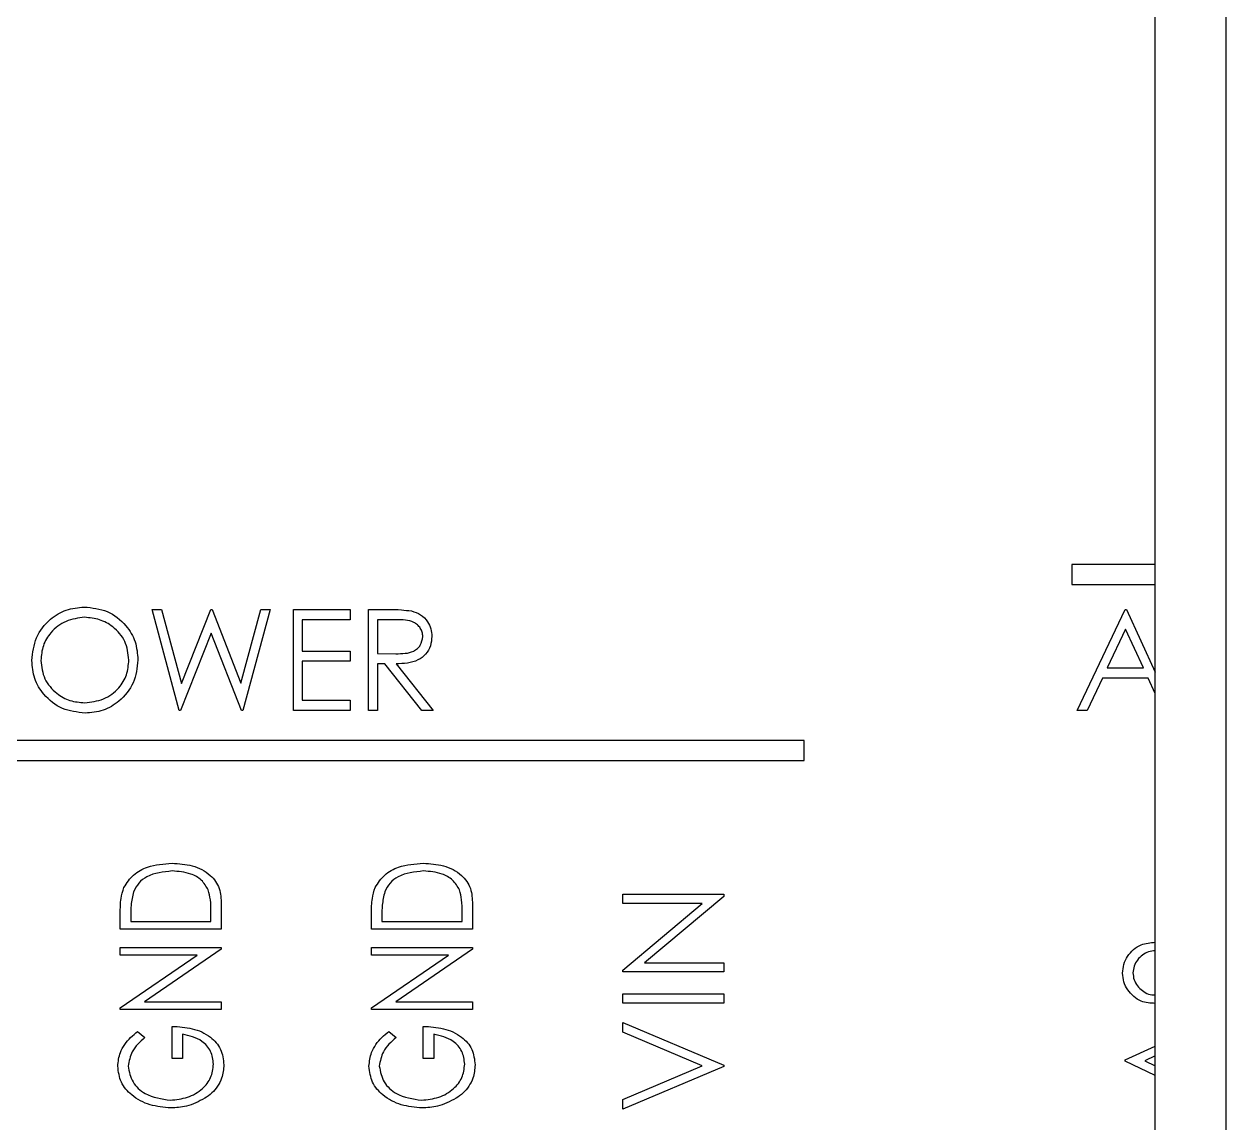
# Model space of a CAD drawing. Header units: millimetres. Extents: x -2889 to 8174, y 2447 to 8478.
# Drawn here: x 2748.462 to 2749.652, y 3450.772 to 3451.861 of the extents above; entities that cross this region are included whole.
import ezdxf

# ---------------------------------------------------------------- set-up
doc = ezdxf.new("R2010")
doc.units = ezdxf.units.MM

msp = doc.modelspace()

# ---------------------------------------------------------------- linework, layer by layer
at = {"color": 7, "linetype": 'Continuous', "lineweight": 25}
for p, q in [((2749.5819, 3448.5766), (2749.5819, 3474.4366)), ((2749.6519, 3474.4366), (2749.6519, 3448.5766)), ((2749.5819, 3451.3253), (2749.4994, 3451.3253)), ((2749.4994, 3451.3253), (2749.4994, 3451.3053)), ((2749.4994, 3451.3053), (2749.5819, 3451.3053)), ((2748.5885, 3451.2806), (2748.5978, 3451.2806)), ((2748.6151, 3451.1806), (2748.5885, 3451.2806)), ((2748.5978, 3451.2806), (2748.6174, 3451.2072)), ((2748.6174, 3451.2072), (2748.6465, 3451.2806)), ((2748.6465, 3451.2806), (2748.6478, 3451.2806)), ((2748.6478, 3451.2806), (2748.6763, 3451.2077)), ((2748.6763, 3451.2077), (2748.696, 3451.2806)), ((2748.7052, 3451.2806), (2748.6782, 3451.1806)), ((2748.696, 3451.2806), (2748.7052, 3451.2806)), ((2748.7283, 3451.2806), (2748.7847, 3451.2806)), ((2748.7283, 3451.1806), (2748.7283, 3451.2806)), ((2748.7847, 3451.2806), (2748.7847, 3451.2703)), ((2748.8026, 3451.1806), (2748.8026, 3451.2806)), ((2748.8026, 3451.2806), (2748.8226, 3451.2806)), ((2749.5045, 3451.1806), (2749.552, 3451.2806)), ((2749.552, 3451.2806), (2749.5533, 3451.2806)), ((2749.5533, 3451.2806), (2749.5819, 3451.2185)), ((2748.7372, 3451.2703), (2748.7372, 3451.2395)), ((2748.7847, 3451.2703), (2748.7372, 3451.2703)), ((2748.8303, 3451.2703), (2748.8116, 3451.2703)), ((2748.8116, 3451.2703), (2748.8116, 3451.237)), ((2748.6468, 3451.2571), (2748.6164, 3451.1806)), ((2748.6769, 3451.1806), (2748.6468, 3451.2571)), ((2749.5525, 3451.2611), (2749.5344, 3451.2229)), ((2749.5702, 3451.2229), (2749.5525, 3451.2611)), ((2748.7372, 3451.2395), (2748.7847, 3451.2395)), ((2748.7372, 3451.2293), (2748.7372, 3451.1908)), ((2748.7847, 3451.2293), (2748.7372, 3451.2293)), ((2748.7847, 3451.2395), (2748.7847, 3451.2293)), ((2748.8116, 3451.237), (2748.8299, 3451.2368)), ((2748.8116, 3451.2267), (2748.8116, 3451.1806)), ((2748.8189, 3451.2267), (2748.8116, 3451.2267)), ((2748.8556, 3451.1806), (2748.8189, 3451.2267)), ((2748.83, 3451.2267), (2748.8667, 3451.1806)), ((2749.5344, 3451.2229), (2749.5702, 3451.2229)), ((2749.5295, 3451.2126), (2749.5143, 3451.1806)), ((2749.5749, 3451.2126), (2749.5295, 3451.2126)), ((2749.5819, 3451.1974), (2749.5749, 3451.2126)), ((2748.7372, 3451.1908), (2748.7847, 3451.1908)), ((2748.7847, 3451.1908), (2748.7847, 3451.1806)), ((2748.6164, 3451.1806), (2748.6151, 3451.1806)), ((2748.6782, 3451.1806), (2748.6769, 3451.1806)), ((2748.7847, 3451.1806), (2748.7283, 3451.1806)), ((2748.8116, 3451.1806), (2748.8026, 3451.1806)), ((2748.8667, 3451.1806), (2748.8556, 3451.1806)), ((2749.5143, 3451.1806), (2749.5045, 3451.1806)), ((2749.2343, 3451.151), (2748.0145, 3451.151)), ((2749.2343, 3451.131), (2749.2343, 3451.151)), ((2748.0145, 3451.131), (2749.2343, 3451.131)), ((2749.0545, 3450.9895), (2749.0545, 3450.9985)), ((2749.0545, 3450.9985), (2749.1545, 3450.9985)), ((2749.1545, 3450.9964), (2749.076, 3450.9305)), ((2749.1545, 3450.9985), (2749.1545, 3450.9964)), ((2748.5569, 3450.9639), (2748.5569, 3450.9799)), ((2748.6467, 3450.9716), (2748.6467, 3450.9805)), ((2748.6569, 3450.9886), (2748.6569, 3450.9639)), ((2748.8057, 3450.9639), (2748.8057, 3450.9799)), ((2748.8955, 3450.9716), (2748.8955, 3450.9805)), ((2748.9057, 3450.9886), (2748.9057, 3450.9639)), ((2749.1332, 3450.9895), (2749.0545, 3450.9895)), ((2749.0545, 3450.9234), (2749.1332, 3450.9895)), ((2748.5672, 3450.977), (2748.5672, 3450.9716)), ((2748.5672, 3450.9716), (2748.6467, 3450.9716)), ((2748.816, 3450.977), (2748.816, 3450.9716)), ((2748.816, 3450.9716), (2748.8955, 3450.9716)), ((2748.6569, 3450.9639), (2748.5569, 3450.9639)), ((2748.9057, 3450.9639), (2748.8057, 3450.9639)), ((2748.5569, 3450.9382), (2748.5569, 3450.9459)), ((2748.5569, 3450.9459), (2748.6569, 3450.9459)), ((2748.6569, 3450.9442), (2748.5809, 3450.8921)), ((2748.6569, 3450.9459), (2748.6569, 3450.9442)), ((2748.8057, 3450.9382), (2748.8057, 3450.9459)), ((2748.8057, 3450.9459), (2748.9057, 3450.9459)), ((2748.9057, 3450.9442), (2748.8297, 3450.8921)), ((2748.9057, 3450.9459), (2748.9057, 3450.9442)), ((2748.5569, 3450.886), (2748.6332, 3450.9382)), ((2748.6332, 3450.9382), (2748.5569, 3450.9382)), ((2748.8057, 3450.886), (2748.882, 3450.9382)), ((2748.882, 3450.9382), (2748.8057, 3450.9382)), ((2749.0545, 3450.9216), (2749.0545, 3450.9234)), ((2749.1545, 3450.9216), (2749.0545, 3450.9216)), ((2749.076, 3450.9305), (2749.1545, 3450.9305)), ((2749.1545, 3450.9305), (2749.1545, 3450.9216)), ((2749.0545, 3450.8908), (2749.0545, 3450.8998)), ((2749.0545, 3450.8998), (2749.1545, 3450.8998)), ((2749.1545, 3450.8998), (2749.1545, 3450.8908)), ((2748.5569, 3450.8844), (2748.5569, 3450.886)), ((2748.6569, 3450.8844), (2748.5569, 3450.8844)), ((2748.5809, 3450.8921), (2748.6569, 3450.8921)), ((2748.6569, 3450.8921), (2748.6569, 3450.8844)), ((2748.8057, 3450.8844), (2748.8057, 3450.886)), ((2748.9057, 3450.8844), (2748.8057, 3450.8844)), ((2748.8297, 3450.8921), (2748.9057, 3450.8921)), ((2748.9057, 3450.8921), (2748.9057, 3450.8844)), ((2749.1545, 3450.8908), (2749.0545, 3450.8908)), ((2748.574, 3450.8626), (2748.5813, 3450.8566)), ((2748.6082, 3450.8357), (2748.6082, 3450.8677)), ((2748.6185, 3450.86), (2748.6185, 3450.8357)), ((2748.8228, 3450.8626), (2748.8301, 3450.8566)), ((2748.857, 3450.8357), (2748.857, 3450.8677)), ((2748.8673, 3450.86), (2748.8673, 3450.8357)), ((2749.0545, 3450.8619), (2749.0545, 3450.8716)), ((2749.0545, 3450.8716), (2749.1545, 3450.8292)), ((2749.1333, 3450.8286), (2749.0545, 3450.8619)), ((2749.5521, 3450.8344), (2749.5819, 3450.8481)), ((2749.5819, 3450.8384), (2749.5716, 3450.8336)), ((2748.6185, 3450.8357), (2748.6082, 3450.8357)), ((2748.8673, 3450.8357), (2748.857, 3450.8357)), ((2749.0545, 3450.7953), (2749.1333, 3450.8286)), ((2749.1545, 3450.828), (2749.0545, 3450.7857)), ((2749.1545, 3450.8292), (2749.1545, 3450.828)), ((2749.5521, 3450.8331), (2749.5521, 3450.8344)), ((2749.5819, 3450.819), (2749.5521, 3450.8331)), ((2749.5716, 3450.8336), (2749.5819, 3450.8287)), ((2749.0545, 3450.7857), (2749.0545, 3450.7953))]:
    msp.add_line(p, q, dxfattribs=at)
for points, knots in [([(2748.4693, 3451.2301), (2748.4702, 3451.2379), (2748.4721, 3451.2533), (2748.4858, 3451.2708), (2748.503, 3451.2813), (2748.5151, 3451.2825), (2748.5212, 3451.2831)], [0, 0, 0, 0, 0.279739, 0.55933, 0.779683, 1, 1, 1, 1]), ([(2748.5212, 3451.2831), (2748.529, 3451.2823), (2748.5447, 3451.2807), (2748.5623, 3451.2665), (2748.5729, 3451.2491), (2748.5739, 3451.2368), (2748.5744, 3451.2306)], [0, 0, 0, 0, 0.279729, 0.559332, 0.779581, 1, 1, 1, 1]), ([(2748.8226, 3451.2806), (2748.8269, 3451.2806), (2748.8345, 3451.2806), (2748.842, 3451.2796), (2748.8453, 3451.2792)], [0, 0, 0, 0, 0.5602397, 1, 1, 1, 1]), ([(2748.8453, 3451.2792), (2748.8484, 3451.2782), (2748.8547, 3451.2761), (2748.8613, 3451.2693), (2748.8649, 3451.2616), (2748.8653, 3451.2564), (2748.8654, 3451.2538)], [0, 0, 0, 0, 0.279853, 0.559492, 0.7796, 1, 1, 1, 1]), ([(2748.5216, 3451.2729), (2748.5153, 3451.2721), (2748.5027, 3451.2704), (2748.4883, 3451.2593), (2748.4796, 3451.2451), (2748.4787, 3451.2352), (2748.4783, 3451.2302)], [0, 0, 0, 0, 0.2796348, 0.5593474, 0.7796305, 1, 1, 1, 1]), ([(2748.5654, 3451.2306), (2748.5647, 3451.237), (2748.5631, 3451.2497), (2748.551, 3451.2634), (2748.5366, 3451.2714), (2748.5266, 3451.2724), (2748.5216, 3451.2729)], [0, 0, 0, 0, 0.279464, 0.558854, 0.779475, 1, 1, 1, 1]), ([(2748.8565, 3451.2539), (2748.8564, 3451.2553), (2748.8561, 3451.2582), (2748.8542, 3451.2623), (2748.8513, 3451.2656), (2748.8439, 3451.2705), (2748.8364, 3451.2704), (2748.8303, 3451.2703)], [0, 0, 0, 0, 0.125309, 0.250633, 0.375962, 0.501337, 1, 1, 1, 1]), ([(2748.8299, 3451.2368), (2748.8361, 3451.2369), (2748.8438, 3451.2369), (2748.8513, 3451.2418), (2748.8553, 3451.2464), (2748.856, 3451.2509), (2748.8565, 3451.2539)], [0, 0, 0, 0, 0.499878, 0.625551, 0.751198, 1, 1, 1, 1]), ([(2748.8654, 3451.2538), (2748.8652, 3451.2507), (2748.8647, 3451.2443), (2748.8597, 3451.236), (2748.8484, 3451.2275), (2748.8376, 3451.2271), (2748.83, 3451.2267)], [0, 0, 0, 0, 0.187115, 0.373967, 0.560898, 1, 1, 1, 1]), ([(2748.522, 3451.178), (2748.5143, 3451.1789), (2748.4988, 3451.1806), (2748.4815, 3451.1947), (2748.4709, 3451.2119), (2748.4698, 3451.2241), (2748.4693, 3451.2301)], [0, 0, 0, 0, 0.27967, 0.559373, 0.779634, 1, 1, 1, 1]), ([(2748.4783, 3451.2302), (2748.479, 3451.2239), (2748.4805, 3451.2113), (2748.4926, 3451.1977), (2748.5068, 3451.1895), (2748.5167, 3451.1887), (2748.5216, 3451.1883)], [0, 0, 0, 0, 0.279406, 0.559071, 0.779459, 1, 1, 1, 1]), ([(2748.5216, 3451.1883), (2748.528, 3451.189), (2748.5407, 3451.1905), (2748.5554, 3451.2014), (2748.5641, 3451.2156), (2748.565, 3451.2256), (2748.5654, 3451.2306)], [0, 0, 0, 0, 0.279816, 0.559351, 0.779634, 1, 1, 1, 1]), ([(2748.5744, 3451.2306), (2748.5735, 3451.2229), (2748.5718, 3451.2073), (2748.5575, 3451.1901), (2748.5403, 3451.1796), (2748.5281, 3451.1785), (2748.522, 3451.178)], [0, 0, 0, 0, 0.279626, 0.559346, 0.779582, 1, 1, 1, 1]), ([(2748.5605, 3451.0052), (2748.5634, 3451.0097), (2748.5691, 3451.0186), (2748.5864, 3451.0276), (2748.5999, 3451.0286), (2748.6082, 3451.0292)], [0, 0, 0, 0, 0.279225, 0.559604, 1, 1, 1, 1]), ([(2748.6082, 3451.0292), (2748.6149, 3451.0288), (2748.6284, 3451.0279), (2748.6459, 3451.0195), (2748.6563, 3451.0046), (2748.6567, 3450.9939), (2748.6569, 3450.9886)], [0, 0, 0, 0, 0.280948, 0.560842, 0.779397, 1, 1, 1, 1]), ([(2748.8093, 3451.0052), (2748.8122, 3451.0097), (2748.8179, 3451.0186), (2748.8352, 3451.0276), (2748.8487, 3451.0286), (2748.857, 3451.0292)], [0, 0, 0, 0, 0.279225, 0.559604, 1, 1, 1, 1]), ([(2748.857, 3451.0292), (2748.8637, 3451.0288), (2748.8772, 3451.0279), (2748.8946, 3451.0195), (2748.9051, 3451.0046), (2748.9055, 3450.9939), (2748.9057, 3450.9886)], [0, 0, 0, 0, 0.280948, 0.560842, 0.779397, 1, 1, 1, 1]), ([(2748.6082, 3451.0216), (2748.5995, 3451.0207), (2748.5874, 3451.0195), (2748.5747, 3451.0101), (2748.5716, 3451.004), (2748.57, 3451.001)], [0, 0, 0, 0, 0.558471, 0.779399, 1, 1, 1, 1]), ([(2748.6441, 3451.0028), (2748.6421, 3451.0063), (2748.6379, 3451.0132), (2748.6248, 3451.0203), (2748.6145, 3451.0211), (2748.6082, 3451.0216)], [0, 0, 0, 0, 0.279259, 0.559579, 1, 1, 1, 1]), ([(2748.857, 3451.0216), (2748.8483, 3451.0207), (2748.8362, 3451.0195), (2748.8235, 3451.0101), (2748.8203, 3451.004), (2748.8188, 3451.001)], [0, 0, 0, 0, 0.5584709, 0.7793988, 1, 1, 1, 1]), ([(2748.8929, 3451.0028), (2748.8909, 3451.0063), (2748.8867, 3451.0132), (2748.8736, 3451.0203), (2748.8633, 3451.0211), (2748.857, 3451.0216)], [0, 0, 0, 0, 0.279259, 0.559579, 1, 1, 1, 1]), ([(2748.5569, 3450.9799), (2748.5569, 3450.9848), (2748.557, 3450.9934), (2748.5594, 3451.0016), (2748.5605, 3451.0052)], [0, 0, 0, 0, 0.560668, 1, 1, 1, 1]), ([(2748.6467, 3450.9805), (2748.6467, 3450.9847), (2748.6467, 3450.9923), (2748.6449, 3450.9996), (2748.6441, 3451.0028)], [0, 0, 0, 0, 0.560666, 1, 1, 1, 1]), ([(2748.8057, 3450.9799), (2748.8057, 3450.9848), (2748.8058, 3450.9934), (2748.8082, 3451.0016), (2748.8093, 3451.0052)], [0, 0, 0, 0, 0.560668, 1, 1, 1, 1]), ([(2748.8955, 3450.9805), (2748.8955, 3450.9847), (2748.8955, 3450.9923), (2748.8937, 3450.9996), (2748.8929, 3451.0028)], [0, 0, 0, 0, 0.5606656, 1, 1, 1, 1]), ([(2748.57, 3451.001), (2748.569, 3450.9966), (2748.5672, 3450.9887), (2748.5672, 3450.9806), (2748.5672, 3450.977)], [0, 0, 0, 0, 0.5592734, 1, 1, 1, 1]), ([(2748.8188, 3451.001), (2748.8178, 3450.9966), (2748.816, 3450.9887), (2748.816, 3450.9806), (2748.816, 3450.977)], [0, 0, 0, 0, 0.559273, 1, 1, 1, 1]), ([(2749.5496, 3450.9204), (2749.5498, 3450.9233), (2749.5503, 3450.9292), (2749.5555, 3450.9398), (2749.5663, 3450.9497), (2749.5771, 3450.9506), (2749.5819, 3450.9511)], [0, 0, 0, 0, 0.177972, 0.355939, 0.709311, 1, 1, 1, 1]), ([(2749.5819, 3450.9426), (2749.5796, 3450.9424), (2749.5728, 3450.9417), (2749.5652, 3450.9355), (2749.5605, 3450.9276), (2749.5601, 3450.923), (2749.5598, 3450.9207)], [0, 0, 0, 0, 0.199481, 0.598115, 0.799199, 1, 1, 1, 1]), ([(2749.5819, 3450.8904), (2749.5771, 3450.8907), (2749.5693, 3450.8911), (2749.5603, 3450.8972), (2749.5543, 3450.9036), (2749.5503, 3450.9116), (2749.5498, 3450.9174), (2749.5496, 3450.9204)], [0, 0, 0, 0, 0.289318, 0.467198, 0.644839, 0.822432, 1, 1, 1, 1]), ([(2749.5598, 3450.9207), (2749.56, 3450.9184), (2749.5605, 3450.9138), (2749.564, 3450.9077), (2749.569, 3450.9029), (2749.575, 3450.8992), (2749.5796, 3450.8989), (2749.5819, 3450.8988)], [0, 0, 0, 0, 0.199686, 0.399572, 0.599237, 0.799203, 1, 1, 1, 1]), ([(2748.5544, 3450.8282), (2748.5549, 3450.8328), (2748.5557, 3450.8405), (2748.5611, 3450.8499), (2748.567, 3450.8568), (2748.5717, 3450.8607), (2748.574, 3450.8626)], [0, 0, 0, 0, 0.3389692, 0.5591271, 0.7794845, 1, 1, 1, 1]), ([(2748.6082, 3450.8677), (2748.6149, 3450.8673), (2748.6283, 3450.8666), (2748.6457, 3450.8589), (2748.6577, 3450.8455), (2748.6589, 3450.8349), (2748.6595, 3450.8296)], [0, 0, 0, 0, 0.2810582, 0.5609442, 0.7804452, 1, 1, 1, 1]), ([(2748.6492, 3450.8302), (2748.6487, 3450.8346), (2748.6475, 3450.8434), (2748.6364, 3450.8557), (2748.6253, 3450.8584), (2748.6185, 3450.86)], [0, 0, 0, 0, 0.280245, 0.560826, 1, 1, 1, 1]), ([(2748.8032, 3450.8282), (2748.8037, 3450.8328), (2748.8045, 3450.8405), (2748.8099, 3450.8499), (2748.8158, 3450.8568), (2748.8205, 3450.8607), (2748.8228, 3450.8626)], [0, 0, 0, 0, 0.338969, 0.559127, 0.779484, 1, 1, 1, 1]), ([(2748.857, 3450.8677), (2748.8637, 3450.8673), (2748.8771, 3450.8666), (2748.8944, 3450.8589), (2748.9065, 3450.8455), (2748.9077, 3450.8349), (2748.9083, 3450.8296)], [0, 0, 0, 0, 0.281058, 0.560944, 0.780445, 1, 1, 1, 1]), ([(2748.898, 3450.8302), (2748.8975, 3450.8346), (2748.8963, 3450.8434), (2748.8852, 3450.8557), (2748.8741, 3450.8584), (2748.8673, 3450.86)], [0, 0, 0, 0, 0.280245, 0.560826, 1, 1, 1, 1]), ([(2748.5813, 3450.8566), (2748.5764, 3450.8523), (2748.5677, 3450.8446), (2748.5656, 3450.8332), (2748.5646, 3450.8282)], [0, 0, 0, 0, 0.560873, 1, 1, 1, 1]), ([(2748.8301, 3450.8566), (2748.8252, 3450.8523), (2748.8165, 3450.8446), (2748.8143, 3450.8332), (2748.8134, 3450.8282)], [0, 0, 0, 0, 0.560873, 1, 1, 1, 1]), ([(2748.6069, 3450.7869), (2748.6, 3450.7875), (2748.5861, 3450.7887), (2748.5687, 3450.7978), (2748.5565, 3450.8118), (2748.5551, 3450.8227), (2748.5544, 3450.8282)], [0, 0, 0, 0, 0.280637, 0.560714, 0.780568, 1, 1, 1, 1]), ([(2748.5646, 3450.8282), (2748.5657, 3450.8228), (2748.5679, 3450.8118), (2748.5836, 3450.7978), (2748.5978, 3450.7958), (2748.6065, 3450.7946)], [0, 0, 0, 0, 0.279159, 0.559921, 1, 1, 1, 1]), ([(2748.6065, 3450.7946), (2748.6123, 3450.7952), (2748.6238, 3450.7963), (2748.6379, 3450.8046), (2748.6475, 3450.8166), (2748.6487, 3450.8256), (2748.6492, 3450.8302)], [0, 0, 0, 0, 0.280386, 0.56034, 0.780416, 1, 1, 1, 1]), ([(2748.6595, 3450.8296), (2748.6591, 3450.8251), (2748.6585, 3450.8176), (2748.6535, 3450.8082), (2748.6478, 3450.8015), (2748.643, 3450.7981), (2748.6406, 3450.7964)], [0, 0, 0, 0, 0.339328, 0.559434, 0.779619, 1, 1, 1, 1]), ([(2748.8557, 3450.7869), (2748.8488, 3450.7875), (2748.8349, 3450.7887), (2748.8175, 3450.7978), (2748.8053, 3450.8118), (2748.8039, 3450.8227), (2748.8032, 3450.8282)], [0, 0, 0, 0, 0.280637, 0.560714, 0.780568, 1, 1, 1, 1]), ([(2748.8134, 3450.8282), (2748.8145, 3450.8228), (2748.8167, 3450.8118), (2748.8324, 3450.7978), (2748.8466, 3450.7958), (2748.8553, 3450.7946)], [0, 0, 0, 0, 0.279159, 0.559921, 1, 1, 1, 1]), ([(2748.8553, 3450.7946), (2748.8611, 3450.7952), (2748.8726, 3450.7963), (2748.8867, 3450.8046), (2748.8963, 3450.8166), (2748.8975, 3450.8256), (2748.898, 3450.8302)], [0, 0, 0, 0, 0.2803858, 0.56034, 0.7804161, 1, 1, 1, 1]), ([(2748.9083, 3450.8296), (2748.9079, 3450.8251), (2748.9073, 3450.8176), (2748.9023, 3450.8082), (2748.8966, 3450.8015), (2748.8918, 3450.7981), (2748.8894, 3450.7964)], [0, 0, 0, 0, 0.3393279, 0.5594339, 0.7796188, 1, 1, 1, 1]), ([(2748.6406, 3450.7964), (2748.6347, 3450.7933), (2748.624, 3450.7878), (2748.6121, 3450.7872), (2748.6069, 3450.7869)], [0, 0, 0, 0, 0.559352, 1, 1, 1, 1]), ([(2748.8894, 3450.7964), (2748.8834, 3450.7933), (2748.8728, 3450.7878), (2748.8609, 3450.7872), (2748.8557, 3450.7869)], [0, 0, 0, 0, 0.559352, 1, 1, 1, 1])]:
    msp.add_open_spline(points, degree=3, knots=knots, dxfattribs=at)

doc.saveas('drawing.dxf')
